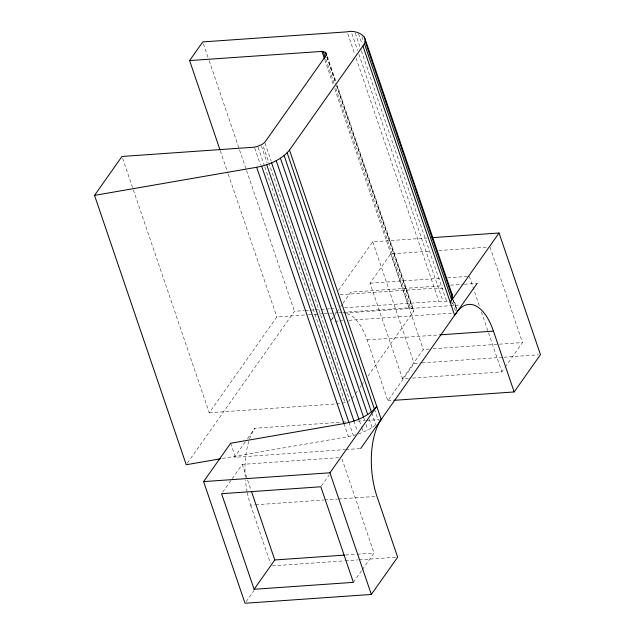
<?xml version="1.0" encoding="UTF-8"?>
<svg xmlns="http://www.w3.org/2000/svg" width="635" height="635" viewBox="0 0 635 635"><rect width="100%" height="100%" fill="white"/><g stroke="black" fill="none" stroke-linecap="round" stroke-linejoin="round"><path stroke-width="0.48" stroke-dasharray="3.17 2.38" d="M456.795 310.459L456.803 308.261L453.874 299.76M367.983 376.079L413.496 311.555L413.647 309.888L337.256 85.487M122.618 158.345L209.256 412.774L276.852 316.928L307.475 314.801M187.373 463.129L294.465 311.277L304.276 310.594M338.566 290.251L372.729 241.808L427.014 238.022M245.269 441.857L234.355 457.335L344.884 449.628M247.531 438.65L254.873 428.244L341.717 422.188M331.756 319.238L333.431 316.857M333.994 316.063L336.225 312.888M336.788 312.095L339.026 308.92M340.709 306.53L342.4 304.133M342.963 303.332L350.861 292.14L442.643 285.742M222.702 492.109L231.64 479.433M232.196 478.639L242.252 464.383L338.558 457.668M408.464 378.373L402.566 378.785L370.03 283.21L390.7 253.897L430.99 251.087M352.06 398.669L354.901 394.637M355.473 393.827L357.743 390.596M360.021 387.374L361.156 385.762M361.728 384.953L363.434 382.532M321.397 485.981L329.216 474.893M402.566 378.785L423.243 349.48L429.133 349.067M246.142 601.663L253.976 590.55M346.908 313.682A56.166 26.075 86 0 1 367.125 339.931L387.834 400.756L414.139 363.458L421.053 362.974M353.377 582.351L361.752 570.468M362.315 569.682L374.047 553.045L341.828 458.406M412.401 378.103L501.825 371.864L504.619 367.903M505.174 367.117L522.494 342.559L489.958 246.975M358.394 434.054L367.911 429.998L375.087 425.458M348.321 401.304L349.758 400.479L262.819 145.09M336.748 403.844L341.693 403.495L347.512 401.645M222.401 458.47L348.377 436.626L355.886 434.808M438.856 250.539L487.005 247.182M370.03 283.21L440.785 278.273M447.667 277.797L468.305 276.352M450.54 285.194L463.367 284.297M464.352 284.234L477.187 283.337M340.058 294.751L434.403 288.179L443.841 288.719M305.26 310.523L309.181 310.245M310.158 310.182L314.087 309.904M315.063 309.84L319.969 309.499M320.953 309.428L329.779 308.816M330.756 308.745L333.7 308.539M344.495 307.784L438.841 301.212L448.278 301.752M344.583 313.071L460.05 305.022M334.994 321.27L338.931 321M339.916 320.929L342.868 320.723M348.774 320.31L452.128 313.103M367.125 339.931L440.158 334.843M433.07 348.79L522.494 342.559M422.037 362.902L502.968 357.267M503.952 357.195L538.496 354.79M209.256 412.774L335.756 403.916M387.834 400.756L392.771 400.415M342.709 422.116L345.67 421.91M357.513 421.084L365.403 420.537M366.395 420.465L379.222 419.576M345.877 449.564L359.688 448.596M247.285 492.633A56.174 26.083 86 0 0 250.619 505.127L254.572 504.849M255.556 504.777L323.652 500.031M324.644 499.967L337.471 499.07M338.455 498.999L374.975 496.459M345.543 555.03L356.354 554.276M357.338 554.212L374.047 553.045M272.32 565.88L344.36 560.856M345.345 560.792L358.18 559.895M359.164 559.824L395.676 557.284M308.467 314.73L318.341 314.047M319.334 313.976L323.278 313.706M324.271 313.634L338.098 312.674M339.09 312.61L342.051 312.404M343.035 312.333L409.226 307.745L412.631 308.61L413.647 309.888M449.897 302.093L454.676 304.562L456.803 308.261M469.289 276.288L479.496 306.276M481.409 311.896L501.825 371.864M453.311 300.22L456.478 309.531M453.096 299.903L454.676 304.562M452.58 302.593L455.747 311.904M361.855 36.608L363.458 41.307M358.521 33.671L362.037 43.998M355.275 32.988L361.029 49.887M361.347 50.824L446.651 301.411M351.877 33.631L357.632 50.53M358.91 54.285L442.936 301.109M347.782 33.726L354.814 54.38M356.092 58.142L438.841 301.212M327.35 56.38L335.978 81.732M326.969 56.983L335.605 82.328M336.883 86.09L412.631 308.61M326.874 57.102L336.145 84.336M336.463 85.273L413.496 311.555M325.866 59.063L334.502 84.415M335.78 88.17L410.575 307.88M324.842 59.865L333.47 85.217M334.748 88.971L409.226 307.745M390.7 253.897L423.243 349.48M372.729 241.808L414.139 363.458M374.436 409.162L378.238 420.33M371.697 412.829L375.817 424.926M369.276 419.179L372.134 427.553M363.474 416.965L364.744 420.688M366.014 424.41L367.911 429.998M265.113 143.28L271.193 161.115M359.489 421.013L361.386 426.601M361.704 427.538L363.291 432.189M261.382 145.915L267.129 162.814M353.957 421.021L357.441 431.268M258.135 147.272L264.533 166.052M264.851 166.989L345.083 402.661M348.94 422.521L353.377 435.554M254.746 148.106L260.501 165.013M343.94 423.593L348.377 436.626M203.406 43.791L208.844 59.746M209.161 60.682L246.221 169.553M246.547 170.49L294.465 311.277M220.289 150.717L227.957 173.26M228.275 174.196L276.852 316.928M242.252 464.383L251.182 490.625M230.672 443.238L235.109 456.271M250.627 505.127L270.375 563.142M247.118 491.76A56.174 26.083 86 0 1 245.475 480.052M245.253 477.306A56.174 26.083 86 0 1 254.873 428.244M330.621 320.858A56.166 26.075 86 0 1 332.915 318.151"/><path stroke-width="0.95" d="M220.44 458.811L186.23 464.741L94.536 195.382L256.683 167.267C268.835 164.798 281.488 159.972 289.497 150.074L362.934 45.95C370.872 35.774 355.457 29.599 347.139 31.845L202.771 41.91L189.611 60.571L219.972 149.781M393.756 400.344L514.159 391.954L540.464 354.647L499.054 233.005L450.199 302.276L451.628 299.799L452.366 295.227L364.395 36.909M94.536 195.382L121.976 156.472L254.429 147.169L257.818 146.336L262.501 144.153L264.795 142.335L326.231 55.229L326.39 53.562L325.374 52.284L321.961 51.411L189.611 60.571M203.613 481.6L230.672 443.238L343.94 423.593C356.092 421.124 368.752 416.298 376.761 406.4L329.93 472.797L203.613 481.6L245.023 603.25L371.348 594.447L397.653 557.141L376.944 496.316A56.174 26.083 86 0 1 381.198 419.441L289.497 150.074M254.119 589.272L353.377 582.351L320.834 486.775L221.583 493.697L254.119 589.272L274.788 559.967L344.559 555.101M360.68 448.532L477.187 283.337M380.032 420.814L381.198 419.433M431.943 237.68L499.054 233.005M440.158 334.843L493.451 331.129L514.159 391.954M451.652 293.243L452.366 295.227M365.093 41.1L452.358 297.426M364.363 43.474L451.628 299.799M362.934 45.95L454.636 315.309L456.398 312.809A56.166 26.075 86 0 1 493.451 331.129M325.374 52.284L326.334 55.102M323.31 51.546L325.231 57.182M321.961 51.411L324.517 58.928M287.171 152.837L374.436 409.162M284.123 155.567L371.38 411.893M280.432 158.194L367.697 414.52M276.217 160.639L363.474 416.965M271.589 162.83L358.854 419.156M266.7 164.695L353.957 421.021M261.676 166.187L348.94 422.521M256.683 167.267L343.94 423.593M329.93 472.797L371.348 594.447M251.5 491.561L274.788 559.967"/></g></svg>
